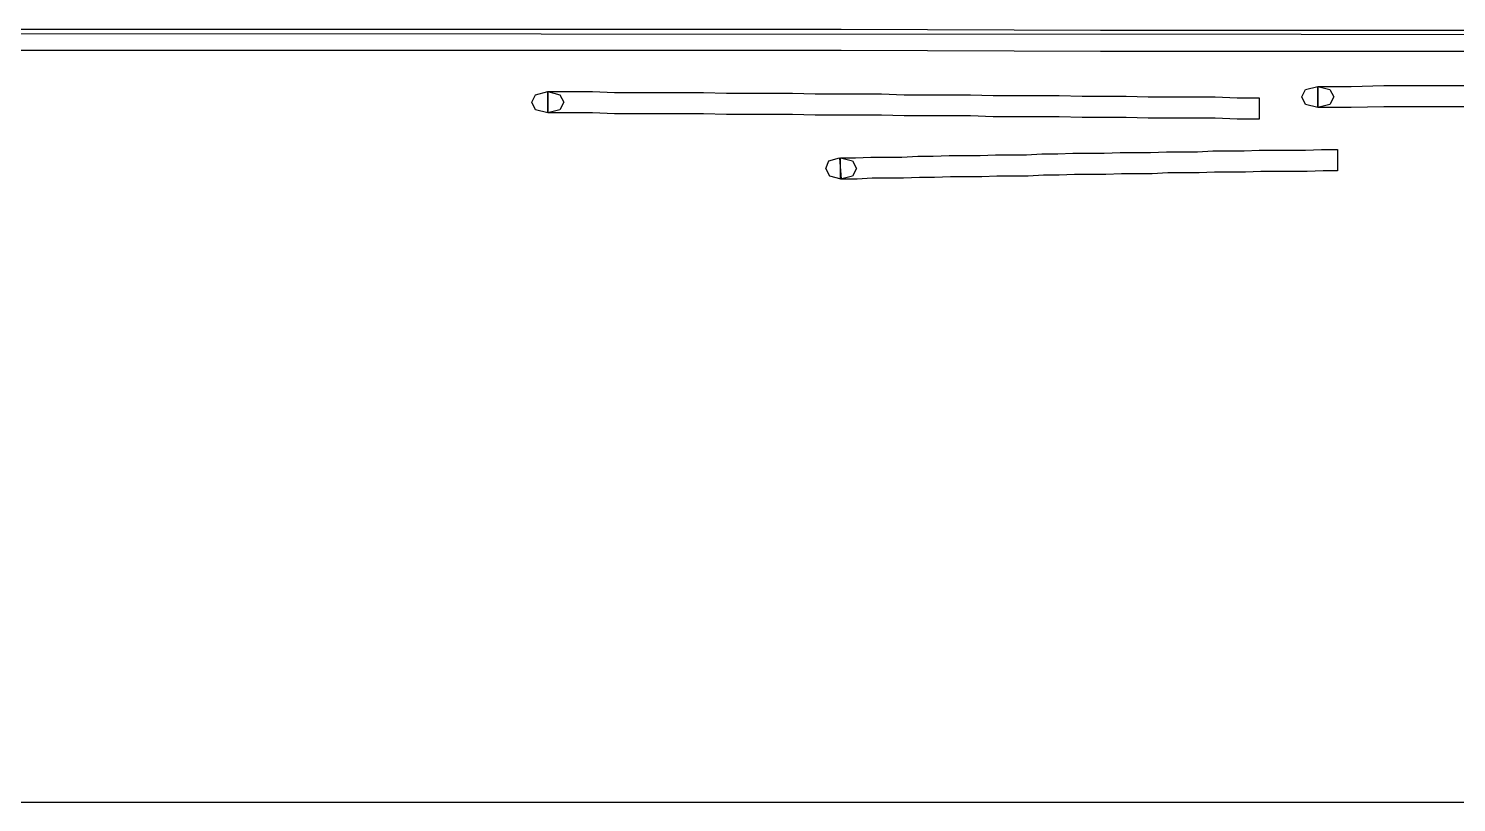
# Model space of a CAD drawing. Header units: centimetres. Extents: x -25.4 to 20.8, y -5.3 to 11.3.
# Drawn here: x -19.79 to -11.9, y -5.35 to -1.08 of the extents above; entities that cross this region are included whole.
import ezdxf

# ---------------------------------------------------------------- set-up
doc = ezdxf.new("R2010")
doc.units = ezdxf.units.CM
doc.header["$MEASUREMENT"] = 0
doc.layers.add('Layer 1', color=7, linetype='Continuous')

msp = doc.modelspace()

# ---------------------------------------------------------------- linework, layer by layer
at = {"layer": 'Layer 1', "color": 123}
msp.add_open_spline([(20.80834, -1.12153), (20.80834, -1.12153), (-25.35384, -1.10054), (-25.35384, -1.10054), (-25.35384, -1.10054), (-25.35384, -1.10054), (-25.35384, -5.34939), (-25.35384, -5.34939), (-25.35384, -5.34939), (-25.35384, -5.34939), (20.80834, -5.34939), (20.80834, -5.34939), (20.80834, -5.34939), (20.80834, -5.34939), (20.80834, -4.30817), (20.80834, -4.30817), (20.80834, -4.30817), (20.80834, -4.30817), (20.80834, -3.23337), (20.80834, -3.23337), (20.80834, -3.23337), (20.80834, -3.23337), (20.80834, -2.16276), (20.80834, -2.16276), (20.80834, -2.16276), (20.80834, -2.16276), (20.80834, -1.12153), (20.80834, -1.12153)], degree=3, knots=[0, 0, 0, 0, 0.1428571, 0.1428571, 0.1428571, 0.1428571, 0.2857143, 0.2857143, 0.2857143, 0.2857143, 0.4285714, 0.4285714, 0.4285714, 0.4285714, 0.5714286, 0.5714286, 0.5714286, 0.5714286, 0.7142857, 0.7142857, 0.7142857, 0.7142857, 0.8571429, 0.8571429, 0.8571429, 0.8571429, 1, 1, 1, 1], dxfattribs=at)
at = {"layer": 'Layer 1'}
for points, knots in [([(-25.34124, -1.19291), (-25.34124, -1.19291), (-23.90956, -1.19291), (-23.90956, -1.19291), (-23.90956, -1.19291), (-23.90956, -1.19291), (-22.47369, -1.19711), (-22.47369, -1.19711), (-22.47369, -1.19711), (-22.47369, -1.19711), (-21.04201, -1.19711), (-21.04201, -1.19711), (-21.04201, -1.19711), (-21.04201, -1.19711), (-19.60613, -1.19711), (-19.60613, -1.19711), (-19.60613, -1.19711), (-19.60613, -1.19711), (-18.17445, -1.19711), (-18.17445, -1.19711), (-18.17445, -1.19711), (-18.17445, -1.19711), (-16.73858, -1.19711), (-16.73858, -1.19711), (-16.73858, -1.19711), (-16.73858, -1.19711), (-15.3027, -1.19711), (-15.3027, -1.19711), (-15.3027, -1.19711), (-15.3027, -1.19711), (-13.87102, -1.20131), (-13.87102, -1.20131), (-13.87102, -1.20131), (-13.87102, -1.20131), (-12.43514, -1.20131), (-12.43514, -1.20131), (-12.43514, -1.20131), (-12.43514, -1.20131), (-11.00347, -1.20131), (-11.00347, -1.20131), (-11.00347, -1.20131), (-11.00347, -1.20131), (-9.56759, -1.20131), (-9.56759, -1.20131), (-9.56759, -1.20131), (-9.56759, -1.20131), (-8.13591, -1.20131), (-8.13591, -1.20131), (-8.13591, -1.20131), (-8.13591, -1.20131), (-6.70003, -1.20131), (-6.70003, -1.20131), (-6.70003, -1.20131), (-6.70003, -1.20131), (-5.26416, -1.20131), (-5.26416, -1.20131), (-5.26416, -1.20131), (-5.26416, -1.20131), (-3.83248, -1.20131), (-3.83248, -1.20131), (-3.83248, -1.20131), (-3.83248, -1.20131), (-2.3966, -1.20131), (-2.3966, -1.20131), (-2.3966, -1.20131), (-2.3966, -1.20131), (-0.96492, -1.20131), (-0.96492, -1.20131), (-0.96492, -1.20131), (-0.96492, -1.20131), (0.47095, -1.2055), (0.47095, -1.2055), (0.47095, -1.2055), (0.47095, -1.2055), (1.90683, -1.2055), (1.90683, -1.2055), (1.90683, -1.2055), (1.90683, -1.2055), (3.33851, -1.2055), (3.33851, -1.2055), (3.33851, -1.2055), (3.33851, -1.2055), (4.77438, -1.2055), (4.77438, -1.2055), (4.77438, -1.2055), (4.77438, -1.2055), (6.20606, -1.2055), (6.20606, -1.2055), (6.20606, -1.2055), (6.20606, -1.2055), (7.64194, -1.2055), (7.64194, -1.2055), (7.64194, -1.2055), (7.64194, -1.2055), (9.07362, -1.2055), (9.07362, -1.2055), (9.07362, -1.2055), (9.07362, -1.2055), (10.50949, -1.2055), (10.50949, -1.2055), (10.50949, -1.2055), (10.50949, -1.2055), (11.94117, -1.2055), (11.94117, -1.2055), (11.94117, -1.2055), (11.94117, -1.2055), (13.37705, -1.2055), (13.37705, -1.2055), (13.37705, -1.2055), (13.37705, -1.2055), (14.80873, -1.2055), (14.80873, -1.2055), (14.80873, -1.2055), (14.80873, -1.2055), (16.2446, -1.2097), (16.2446, -1.2097), (16.2446, -1.2097), (16.2446, -1.2097), (17.67628, -1.2097), (17.67628, -1.2097), (17.67628, -1.2097), (17.67628, -1.2097), (19.11216, -1.2097), (19.11216, -1.2097), (19.11216, -1.2097), (19.11216, -1.2097), (20.54384, -1.2097), (20.54384, -1.2097), (20.54384, -1.2097), (20.54384, -1.2097), (20.54384, -1.09215), (20.54384, -1.09215), (20.54384, -1.09215), (20.54384, -1.09215), (19.11216, -1.09215), (19.11216, -1.09215), (19.11216, -1.09215), (19.11216, -1.09215), (17.67628, -1.09215), (17.67628, -1.09215), (17.67628, -1.09215), (17.67628, -1.09215), (16.2446, -1.09215), (16.2446, -1.09215), (16.2446, -1.09215), (16.2446, -1.09215), (14.80873, -1.08795), (14.80873, -1.08795), (14.80873, -1.08795), (14.80873, -1.08795), (13.37705, -1.08795), (13.37705, -1.08795), (13.37705, -1.08795), (13.37705, -1.08795), (11.94117, -1.08795), (11.94117, -1.08795), (11.94117, -1.08795), (11.94117, -1.08795), (10.50949, -1.08795), (10.50949, -1.08795), (10.50949, -1.08795), (10.50949, -1.08795), (9.07362, -1.08795), (9.07362, -1.08795), (9.07362, -1.08795), (9.07362, -1.08795), (7.64194, -1.08795), (7.64194, -1.08795), (7.64194, -1.08795), (7.64194, -1.08795), (6.20606, -1.08795), (6.20606, -1.08795), (6.20606, -1.08795), (6.20606, -1.08795), (4.77438, -1.08795), (4.77438, -1.08795), (4.77438, -1.08795), (4.77438, -1.08795), (3.33851, -1.08795), (3.33851, -1.08795), (3.33851, -1.08795), (3.33851, -1.08795), (1.90683, -1.08795), (1.90683, -1.08795), (1.90683, -1.08795), (1.90683, -1.08795), (0.47095, -1.08795), (0.47095, -1.08795), (0.47095, -1.08795), (0.47095, -1.08795), (-0.96492, -1.08375), (-0.96492, -1.08375), (-0.96492, -1.08375), (-0.96492, -1.08375), (-2.3966, -1.08375), (-2.3966, -1.08375), (-2.3966, -1.08375), (-2.3966, -1.08375), (-3.83248, -1.08375), (-3.83248, -1.08375), (-3.83248, -1.08375), (-3.83248, -1.08375), (-5.26416, -1.08375), (-5.26416, -1.08375), (-5.26416, -1.08375), (-5.26416, -1.08375), (-6.70003, -1.08375), (-6.70003, -1.08375), (-6.70003, -1.08375), (-6.70003, -1.08375), (-8.13591, -1.08375), (-8.13591, -1.08375), (-8.13591, -1.08375), (-8.13591, -1.08375), (-9.56759, -1.08375), (-9.56759, -1.08375), (-9.56759, -1.08375), (-9.56759, -1.08375), (-11.00347, -1.08375), (-11.00347, -1.08375), (-11.00347, -1.08375), (-11.00347, -1.08375), (-12.43514, -1.08375), (-12.43514, -1.08375), (-12.43514, -1.08375), (-12.43514, -1.08375), (-13.87102, -1.08375), (-13.87102, -1.08375), (-13.87102, -1.08375), (-13.87102, -1.08375), (-15.3027, -1.07955), (-15.3027, -1.07955), (-15.3027, -1.07955), (-15.3027, -1.07955), (-16.73858, -1.07955), (-16.73858, -1.07955), (-16.73858, -1.07955), (-16.73858, -1.07955), (-18.17445, -1.07955), (-18.17445, -1.07955), (-18.17445, -1.07955), (-18.17445, -1.07955), (-19.60613, -1.07955), (-19.60613, -1.07955), (-19.60613, -1.07955), (-19.60613, -1.07955), (-21.04201, -1.07955), (-21.04201, -1.07955), (-21.04201, -1.07955), (-21.04201, -1.07955), (-22.47369, -1.07955), (-22.47369, -1.07955), (-22.47369, -1.07955), (-22.47369, -1.07955), (-23.90956, -1.07535), (-23.90956, -1.07535), (-23.90956, -1.07535), (-23.90956, -1.07535), (-25.34124, -1.07535), (-25.34124, -1.07535), (-25.34124, -1.07535), (-25.34124, -1.07535), (-25.34124, -1.19291), (-25.34124, -1.19291)], [0, 0, 0, 0, 0.0151515, 0.0151515, 0.0151515, 0.0151515, 0.030303, 0.030303, 0.030303, 0.030303, 0.0454545, 0.0454545, 0.0454545, 0.0454545, 0.0606061, 0.0606061, 0.0606061, 0.0606061, 0.0757576, 0.0757576, 0.0757576, 0.0757576, 0.0909091, 0.0909091, 0.0909091, 0.0909091, 0.1060606, 0.1060606, 0.1060606, 0.1060606, 0.1212121, 0.1212121, 0.1212121, 0.1212121, 0.1363636, 0.1363636, 0.1363636, 0.1363636, 0.1515152, 0.1515152, 0.1515152, 0.1515152, 0.1666667, 0.1666667, 0.1666667, 0.1666667, 0.1818182, 0.1818182, 0.1818182, 0.1818182, 0.1969697, 0.1969697, 0.1969697, 0.1969697, 0.2121212, 0.2121212, 0.2121212, 0.2121212, 0.2272727, 0.2272727, 0.2272727, 0.2272727, 0.2424242, 0.2424242, 0.2424242, 0.2424242, 0.2575758, 0.2575758, 0.2575758, 0.2575758, 0.2727273, 0.2727273, 0.2727273, 0.2727273, 0.2878788, 0.2878788, 0.2878788, 0.2878788, 0.3030303, 0.3030303, 0.3030303, 0.3030303, 0.3181818, 0.3181818, 0.3181818, 0.3181818, 0.3333333, 0.3333333, 0.3333333, 0.3333333, 0.3484848, 0.3484848, 0.3484848, 0.3484848, 0.3636364, 0.3636364, 0.3636364, 0.3636364, 0.3787879, 0.3787879, 0.3787879, 0.3787879, 0.3939394, 0.3939394, 0.3939394, 0.3939394, 0.4090909, 0.4090909, 0.4090909, 0.4090909, 0.4242424, 0.4242424, 0.4242424, 0.4242424, 0.4393939, 0.4393939, 0.4393939, 0.4393939, 0.4545455, 0.4545455, 0.4545455, 0.4545455, 0.469697, 0.469697, 0.469697, 0.469697, 0.4848485, 0.4848485, 0.4848485, 0.4848485, 0.5, 0.5, 0.5, 0.5, 0.5151515, 0.5151515, 0.5151515, 0.5151515, 0.530303, 0.530303, 0.530303, 0.530303, 0.5454545, 0.5454545, 0.5454545, 0.5454545, 0.5606061, 0.5606061, 0.5606061, 0.5606061, 0.5757576, 0.5757576, 0.5757576, 0.5757576, 0.5909091, 0.5909091, 0.5909091, 0.5909091, 0.6060606, 0.6060606, 0.6060606, 0.6060606, 0.6212121, 0.6212121, 0.6212121, 0.6212121, 0.6363636, 0.6363636, 0.6363636, 0.6363636, 0.6515152, 0.6515152, 0.6515152, 0.6515152, 0.6666667, 0.6666667, 0.6666667, 0.6666667, 0.6818182, 0.6818182, 0.6818182, 0.6818182, 0.6969697, 0.6969697, 0.6969697, 0.6969697, 0.7121212, 0.7121212, 0.7121212, 0.7121212, 0.7272727, 0.7272727, 0.7272727, 0.7272727, 0.7424242, 0.7424242, 0.7424242, 0.7424242, 0.7575758, 0.7575758, 0.7575758, 0.7575758, 0.7727273, 0.7727273, 0.7727273, 0.7727273, 0.7878788, 0.7878788, 0.7878788, 0.7878788, 0.8030303, 0.8030303, 0.8030303, 0.8030303, 0.8181818, 0.8181818, 0.8181818, 0.8181818, 0.8333333, 0.8333333, 0.8333333, 0.8333333, 0.8484848, 0.8484848, 0.8484848, 0.8484848, 0.8636364, 0.8636364, 0.8636364, 0.8636364, 0.8787879, 0.8787879, 0.8787879, 0.8787879, 0.8939394, 0.8939394, 0.8939394, 0.8939394, 0.9090909, 0.9090909, 0.9090909, 0.9090909, 0.9242424, 0.9242424, 0.9242424, 0.9242424, 0.9393939, 0.9393939, 0.9393939, 0.9393939, 0.9545455, 0.9545455, 0.9545455, 0.9545455, 0.969697, 0.969697, 0.969697, 0.969697, 0.9848485, 0.9848485, 0.9848485, 0.9848485, 1, 1, 1, 1]), ([(-12.67026, -1.39444), (-12.67026, -1.39444), (-12.73743, -1.41123), (-12.73743, -1.41123), (-12.73743, -1.41123), (-12.73743, -1.41123), (-12.75843, -1.45321), (-12.75843, -1.45321), (-12.75843, -1.45321), (-12.75843, -1.45321), (-12.73743, -1.4952), (-12.73743, -1.4952), (-12.73743, -1.4952), (-12.73743, -1.4952), (-12.67026, -1.51199), (-12.67026, -1.51199), (-12.67026, -1.51199), (-12.67026, -1.51199), (-12.67026, -1.39444), (-12.67026, -1.39444)], [0, 0, 0, 0, 0.2, 0.2, 0.2, 0.2, 0.4, 0.4, 0.4, 0.4, 0.6, 0.6, 0.6, 0.6, 0.8, 0.8, 0.8, 0.8, 1, 1, 1, 1]), ([(-6.81339, -1.35245), (-6.81339, -1.35245), (-6.99813, -1.35245), (-6.99813, -1.35245), (-6.99813, -1.35245), (-6.99813, -1.35245), (-7.17866, -1.35665), (-7.17866, -1.35665), (-7.17866, -1.35665), (-7.17866, -1.35665), (-7.36339, -1.35665), (-7.36339, -1.35665), (-7.36339, -1.35665), (-7.36339, -1.35665), (-7.54393, -1.35665), (-7.54393, -1.35665), (-7.54393, -1.35665), (-7.54393, -1.35665), (-7.72866, -1.35665), (-7.72866, -1.35665), (-7.72866, -1.35665), (-7.72866, -1.35665), (-7.91339, -1.36085), (-7.91339, -1.36085), (-7.91339, -1.36085), (-7.91339, -1.36085), (-8.09393, -1.36085), (-8.09393, -1.36085), (-8.09393, -1.36085), (-8.09393, -1.36085), (-8.27866, -1.36085), (-8.27866, -1.36085), (-8.27866, -1.36085), (-8.27866, -1.36085), (-8.45919, -1.36505), (-8.45919, -1.36505), (-8.45919, -1.36505), (-8.45919, -1.36505), (-8.64393, -1.36505), (-8.64393, -1.36505), (-8.64393, -1.36505), (-8.64393, -1.36505), (-8.82866, -1.36505), (-8.82866, -1.36505), (-8.82866, -1.36505), (-8.82866, -1.36505), (-9.00919, -1.36924), (-9.00919, -1.36924), (-9.00919, -1.36924), (-9.00919, -1.36924), (-9.19393, -1.36924), (-9.19393, -1.36924), (-9.19393, -1.36924), (-9.19393, -1.36924), (-9.37446, -1.36924), (-9.37446, -1.36924), (-9.37446, -1.36924), (-9.37446, -1.36924), (-9.55919, -1.37344), (-9.55919, -1.37344), (-9.55919, -1.37344), (-9.55919, -1.37344), (-9.73973, -1.37344), (-9.73973, -1.37344), (-9.73973, -1.37344), (-9.73973, -1.37344), (-9.92446, -1.37344), (-9.92446, -1.37344), (-9.92446, -1.37344), (-9.92446, -1.37344), (-10.10919, -1.37764), (-10.10919, -1.37764), (-10.10919, -1.37764), (-10.10919, -1.37764), (-10.28973, -1.37764), (-10.28973, -1.37764), (-10.28973, -1.37764), (-10.28973, -1.37764), (-10.47446, -1.37764), (-10.47446, -1.37764), (-10.47446, -1.37764), (-10.47446, -1.37764), (-10.65499, -1.38184), (-10.65499, -1.38184), (-10.65499, -1.38184), (-10.65499, -1.38184), (-10.83973, -1.38184), (-10.83973, -1.38184), (-10.83973, -1.38184), (-10.83973, -1.38184), (-11.02446, -1.38184), (-11.02446, -1.38184), (-11.02446, -1.38184), (-11.02446, -1.38184), (-11.20499, -1.38604), (-11.20499, -1.38604), (-11.20499, -1.38604), (-11.20499, -1.38604), (-11.38973, -1.38604), (-11.38973, -1.38604), (-11.38973, -1.38604), (-11.38973, -1.38604), (-11.57026, -1.38604), (-11.57026, -1.38604), (-11.57026, -1.38604), (-11.57026, -1.38604), (-11.75499, -1.39024), (-11.75499, -1.39024), (-11.75499, -1.39024), (-11.75499, -1.39024), (-11.93973, -1.39024), (-11.93973, -1.39024), (-11.93973, -1.39024), (-11.93973, -1.39024), (-12.12026, -1.39024), (-12.12026, -1.39024), (-12.12026, -1.39024), (-12.12026, -1.39024), (-12.30499, -1.39024), (-12.30499, -1.39024), (-12.30499, -1.39024), (-12.30499, -1.39024), (-12.48553, -1.39444), (-12.48553, -1.39444), (-12.48553, -1.39444), (-12.48553, -1.39444), (-12.67026, -1.39444), (-12.67026, -1.39444), (-12.67026, -1.39444), (-12.67026, -1.39444), (-12.67026, -1.51199), (-12.67026, -1.51199), (-12.67026, -1.51199), (-12.67026, -1.51199), (-12.48553, -1.51199), (-12.48553, -1.51199), (-12.48553, -1.51199), (-12.48553, -1.51199), (-12.30499, -1.50779), (-12.30499, -1.50779), (-12.30499, -1.50779), (-12.30499, -1.50779), (-12.12026, -1.50779), (-12.12026, -1.50779), (-12.12026, -1.50779), (-12.12026, -1.50779), (-11.93973, -1.50779), (-11.93973, -1.50779), (-11.93973, -1.50779), (-11.93973, -1.50779), (-11.75499, -1.50779), (-11.75499, -1.50779), (-11.75499, -1.50779), (-11.75499, -1.50779), (-11.57026, -1.5036), (-11.57026, -1.5036), (-11.57026, -1.5036), (-11.57026, -1.5036), (-11.38973, -1.5036), (-11.38973, -1.5036), (-11.38973, -1.5036), (-11.38973, -1.5036), (-11.20499, -1.5036), (-11.20499, -1.5036), (-11.20499, -1.5036), (-11.20499, -1.5036), (-11.02446, -1.4994), (-11.02446, -1.4994), (-11.02446, -1.4994), (-11.02446, -1.4994), (-10.83973, -1.4994), (-10.83973, -1.4994), (-10.83973, -1.4994), (-10.83973, -1.4994), (-10.65499, -1.4994), (-10.65499, -1.4994), (-10.65499, -1.4994), (-10.65499, -1.4994), (-10.47446, -1.4952), (-10.47446, -1.4952), (-10.47446, -1.4952), (-10.47446, -1.4952), (-10.28973, -1.4952), (-10.28973, -1.4952), (-10.28973, -1.4952), (-10.28973, -1.4952), (-10.10919, -1.4952), (-10.10919, -1.4952), (-10.10919, -1.4952), (-10.10919, -1.4952), (-9.92446, -1.491), (-9.92446, -1.491), (-9.92446, -1.491), (-9.92446, -1.491), (-9.73973, -1.491), (-9.73973, -1.491), (-9.73973, -1.491), (-9.73973, -1.491), (-9.55919, -1.491), (-9.55919, -1.491), (-9.55919, -1.491), (-9.55919, -1.491), (-9.37446, -1.4868), (-9.37446, -1.4868), (-9.37446, -1.4868), (-9.37446, -1.4868), (-9.19393, -1.4868), (-9.19393, -1.4868), (-9.19393, -1.4868), (-9.19393, -1.4868), (-9.00919, -1.4868), (-9.00919, -1.4868), (-9.00919, -1.4868), (-9.00919, -1.4868), (-8.82866, -1.4826), (-8.82866, -1.4826), (-8.82866, -1.4826), (-8.82866, -1.4826), (-8.64393, -1.4826), (-8.64393, -1.4826), (-8.64393, -1.4826), (-8.64393, -1.4826), (-8.45919, -1.4826), (-8.45919, -1.4826), (-8.45919, -1.4826), (-8.45919, -1.4826), (-8.27866, -1.4784), (-8.27866, -1.4784), (-8.27866, -1.4784), (-8.27866, -1.4784), (-8.09393, -1.4784), (-8.09393, -1.4784), (-8.09393, -1.4784), (-8.09393, -1.4784), (-7.91339, -1.4784), (-7.91339, -1.4784), (-7.91339, -1.4784), (-7.91339, -1.4784), (-7.72866, -1.47421), (-7.72866, -1.47421), (-7.72866, -1.47421), (-7.72866, -1.47421), (-7.54393, -1.47421), (-7.54393, -1.47421), (-7.54393, -1.47421), (-7.54393, -1.47421), (-7.36339, -1.47421), (-7.36339, -1.47421), (-7.36339, -1.47421), (-7.36339, -1.47421), (-7.17866, -1.47421), (-7.17866, -1.47421), (-7.17866, -1.47421), (-7.17866, -1.47421), (-6.99813, -1.47001), (-6.99813, -1.47001), (-6.99813, -1.47001), (-6.99813, -1.47001), (-6.81339, -1.47001), (-6.81339, -1.47001), (-6.81339, -1.47001), (-6.81339, -1.47001), (-6.81339, -1.35245), (-6.81339, -1.35245)], [0, 0, 0, 0, 0.0151515, 0.0151515, 0.0151515, 0.0151515, 0.030303, 0.030303, 0.030303, 0.030303, 0.0454545, 0.0454545, 0.0454545, 0.0454545, 0.0606061, 0.0606061, 0.0606061, 0.0606061, 0.0757576, 0.0757576, 0.0757576, 0.0757576, 0.0909091, 0.0909091, 0.0909091, 0.0909091, 0.1060606, 0.1060606, 0.1060606, 0.1060606, 0.1212121, 0.1212121, 0.1212121, 0.1212121, 0.1363636, 0.1363636, 0.1363636, 0.1363636, 0.1515152, 0.1515152, 0.1515152, 0.1515152, 0.1666667, 0.1666667, 0.1666667, 0.1666667, 0.1818182, 0.1818182, 0.1818182, 0.1818182, 0.1969697, 0.1969697, 0.1969697, 0.1969697, 0.2121212, 0.2121212, 0.2121212, 0.2121212, 0.2272727, 0.2272727, 0.2272727, 0.2272727, 0.2424242, 0.2424242, 0.2424242, 0.2424242, 0.2575758, 0.2575758, 0.2575758, 0.2575758, 0.2727273, 0.2727273, 0.2727273, 0.2727273, 0.2878788, 0.2878788, 0.2878788, 0.2878788, 0.3030303, 0.3030303, 0.3030303, 0.3030303, 0.3181818, 0.3181818, 0.3181818, 0.3181818, 0.3333333, 0.3333333, 0.3333333, 0.3333333, 0.3484848, 0.3484848, 0.3484848, 0.3484848, 0.3636364, 0.3636364, 0.3636364, 0.3636364, 0.3787879, 0.3787879, 0.3787879, 0.3787879, 0.3939394, 0.3939394, 0.3939394, 0.3939394, 0.4090909, 0.4090909, 0.4090909, 0.4090909, 0.4242424, 0.4242424, 0.4242424, 0.4242424, 0.4393939, 0.4393939, 0.4393939, 0.4393939, 0.4545455, 0.4545455, 0.4545455, 0.4545455, 0.469697, 0.469697, 0.469697, 0.469697, 0.4848485, 0.4848485, 0.4848485, 0.4848485, 0.5, 0.5, 0.5, 0.5, 0.5151515, 0.5151515, 0.5151515, 0.5151515, 0.530303, 0.530303, 0.530303, 0.530303, 0.5454545, 0.5454545, 0.5454545, 0.5454545, 0.5606061, 0.5606061, 0.5606061, 0.5606061, 0.5757576, 0.5757576, 0.5757576, 0.5757576, 0.5909091, 0.5909091, 0.5909091, 0.5909091, 0.6060606, 0.6060606, 0.6060606, 0.6060606, 0.6212121, 0.6212121, 0.6212121, 0.6212121, 0.6363636, 0.6363636, 0.6363636, 0.6363636, 0.6515152, 0.6515152, 0.6515152, 0.6515152, 0.6666667, 0.6666667, 0.6666667, 0.6666667, 0.6818182, 0.6818182, 0.6818182, 0.6818182, 0.6969697, 0.6969697, 0.6969697, 0.6969697, 0.7121212, 0.7121212, 0.7121212, 0.7121212, 0.7272727, 0.7272727, 0.7272727, 0.7272727, 0.7424242, 0.7424242, 0.7424242, 0.7424242, 0.7575758, 0.7575758, 0.7575758, 0.7575758, 0.7727273, 0.7727273, 0.7727273, 0.7727273, 0.7878788, 0.7878788, 0.7878788, 0.7878788, 0.8030303, 0.8030303, 0.8030303, 0.8030303, 0.8181818, 0.8181818, 0.8181818, 0.8181818, 0.8333333, 0.8333333, 0.8333333, 0.8333333, 0.8484848, 0.8484848, 0.8484848, 0.8484848, 0.8636364, 0.8636364, 0.8636364, 0.8636364, 0.8787879, 0.8787879, 0.8787879, 0.8787879, 0.8939394, 0.8939394, 0.8939394, 0.8939394, 0.9090909, 0.9090909, 0.9090909, 0.9090909, 0.9242424, 0.9242424, 0.9242424, 0.9242424, 0.9393939, 0.9393939, 0.9393939, 0.9393939, 0.9545455, 0.9545455, 0.9545455, 0.9545455, 0.969697, 0.969697, 0.969697, 0.969697, 0.9848485, 0.9848485, 0.9848485, 0.9848485, 1, 1, 1, 1]), ([(-12.67026, -1.51199), (-12.67026, -1.51199), (-12.60308, -1.4952), (-12.60308, -1.4952), (-12.60308, -1.4952), (-12.60308, -1.4952), (-12.58209, -1.45321), (-12.58209, -1.45321), (-12.58209, -1.45321), (-12.58209, -1.45321), (-12.60308, -1.41123), (-12.60308, -1.41123), (-12.60308, -1.41123), (-12.60308, -1.41123), (-12.67026, -1.39444), (-12.67026, -1.39444), (-12.67026, -1.39444), (-12.67026, -1.39444), (-12.67026, -1.51199), (-12.67026, -1.51199)], [0, 0, 0, 0, 0.2, 0.2, 0.2, 0.2, 0.4, 0.4, 0.4, 0.4, 0.6, 0.6, 0.6, 0.6, 0.8, 0.8, 0.8, 0.8, 1, 1, 1, 1]), ([(-16.92331, -1.42382), (-16.92331, -1.42382), (-16.99048, -1.44062), (-16.99048, -1.44062), (-16.99048, -1.44062), (-16.99048, -1.44062), (-17.01148, -1.4826), (-17.01148, -1.4826), (-17.01148, -1.4826), (-17.01148, -1.4826), (-16.99048, -1.52459), (-16.99048, -1.52459), (-16.99048, -1.52459), (-16.99048, -1.52459), (-16.92331, -1.54138), (-16.92331, -1.54138), (-16.92331, -1.54138), (-16.92331, -1.54138), (-16.92331, -1.42382), (-16.92331, -1.42382)], [0, 0, 0, 0, 0.2, 0.2, 0.2, 0.2, 0.4, 0.4, 0.4, 0.4, 0.6, 0.6, 0.6, 0.6, 0.8, 0.8, 0.8, 0.8, 1, 1, 1, 1]), ([(-12.99354, -1.45741), (-12.99354, -1.45741), (-13.1153, -1.45741), (-13.1153, -1.45741), (-13.1153, -1.45741), (-13.1153, -1.45741), (-13.23705, -1.45321), (-13.23705, -1.45321), (-13.23705, -1.45321), (-13.23705, -1.45321), (-13.35881, -1.45321), (-13.35881, -1.45321), (-13.35881, -1.45321), (-13.35881, -1.45321), (-13.48476, -1.45321), (-13.48476, -1.45321), (-13.48476, -1.45321), (-13.48476, -1.45321), (-13.60652, -1.45321), (-13.60652, -1.45321), (-13.60652, -1.45321), (-13.60652, -1.45321), (-13.72827, -1.44902), (-13.72827, -1.44902), (-13.72827, -1.44902), (-13.72827, -1.44902), (-13.85003, -1.44902), (-13.85003, -1.44902), (-13.85003, -1.44902), (-13.85003, -1.44902), (-13.97178, -1.44902), (-13.97178, -1.44902), (-13.97178, -1.44902), (-13.97178, -1.44902), (-14.09774, -1.44482), (-14.09774, -1.44482), (-14.09774, -1.44482), (-14.09774, -1.44482), (-14.21949, -1.44482), (-14.21949, -1.44482), (-14.21949, -1.44482), (-14.21949, -1.44482), (-14.34125, -1.44482), (-14.34125, -1.44482), (-14.34125, -1.44482), (-14.34125, -1.44482), (-14.46301, -1.44482), (-14.46301, -1.44482), (-14.46301, -1.44482), (-14.46301, -1.44482), (-14.58896, -1.44062), (-14.58896, -1.44062), (-14.58896, -1.44062), (-14.58896, -1.44062), (-14.71072, -1.44062), (-14.71072, -1.44062), (-14.71072, -1.44062), (-14.71072, -1.44062), (-14.83247, -1.44062), (-14.83247, -1.44062), (-14.83247, -1.44062), (-14.83247, -1.44062), (-14.95423, -1.44062), (-14.95423, -1.44062), (-14.95423, -1.44062), (-14.95423, -1.44062), (-15.08018, -1.43642), (-15.08018, -1.43642), (-15.08018, -1.43642), (-15.08018, -1.43642), (-15.20194, -1.43642), (-15.20194, -1.43642), (-15.20194, -1.43642), (-15.20194, -1.43642), (-15.32369, -1.43642), (-15.32369, -1.43642), (-15.32369, -1.43642), (-15.32369, -1.43642), (-15.44545, -1.43642), (-15.44545, -1.43642), (-15.44545, -1.43642), (-15.44545, -1.43642), (-15.5714, -1.43222), (-15.5714, -1.43222), (-15.5714, -1.43222), (-15.5714, -1.43222), (-15.69316, -1.43222), (-15.69316, -1.43222), (-15.69316, -1.43222), (-15.69316, -1.43222), (-15.81491, -1.43222), (-15.81491, -1.43222), (-15.81491, -1.43222), (-15.81491, -1.43222), (-15.93667, -1.43222), (-15.93667, -1.43222), (-15.93667, -1.43222), (-15.93667, -1.43222), (-16.06262, -1.42802), (-16.06262, -1.42802), (-16.06262, -1.42802), (-16.06262, -1.42802), (-16.18438, -1.42802), (-16.18438, -1.42802), (-16.18438, -1.42802), (-16.18438, -1.42802), (-16.30613, -1.42802), (-16.30613, -1.42802), (-16.30613, -1.42802), (-16.30613, -1.42802), (-16.43209, -1.42802), (-16.43209, -1.42802), (-16.43209, -1.42802), (-16.43209, -1.42802), (-16.55384, -1.42802), (-16.55384, -1.42802), (-16.55384, -1.42802), (-16.55384, -1.42802), (-16.6756, -1.42382), (-16.6756, -1.42382), (-16.6756, -1.42382), (-16.6756, -1.42382), (-16.80155, -1.42382), (-16.80155, -1.42382), (-16.80155, -1.42382), (-16.80155, -1.42382), (-16.92331, -1.42382), (-16.92331, -1.42382), (-16.92331, -1.42382), (-16.92331, -1.42382), (-16.92331, -1.54138), (-16.92331, -1.54138), (-16.92331, -1.54138), (-16.92331, -1.54138), (-16.80155, -1.54138), (-16.80155, -1.54138), (-16.80155, -1.54138), (-16.80155, -1.54138), (-16.6756, -1.54138), (-16.6756, -1.54138), (-16.6756, -1.54138), (-16.6756, -1.54138), (-16.55384, -1.54558), (-16.55384, -1.54558), (-16.55384, -1.54558), (-16.55384, -1.54558), (-16.43209, -1.54558), (-16.43209, -1.54558), (-16.43209, -1.54558), (-16.43209, -1.54558), (-16.30613, -1.54558), (-16.30613, -1.54558), (-16.30613, -1.54558), (-16.30613, -1.54558), (-16.18438, -1.54558), (-16.18438, -1.54558), (-16.18438, -1.54558), (-16.18438, -1.54558), (-16.06262, -1.54558), (-16.06262, -1.54558), (-16.06262, -1.54558), (-16.06262, -1.54558), (-15.93667, -1.54978), (-15.93667, -1.54978), (-15.93667, -1.54978), (-15.93667, -1.54978), (-15.81491, -1.54978), (-15.81491, -1.54978), (-15.81491, -1.54978), (-15.81491, -1.54978), (-15.69316, -1.54978), (-15.69316, -1.54978), (-15.69316, -1.54978), (-15.69316, -1.54978), (-15.5714, -1.54978), (-15.5714, -1.54978), (-15.5714, -1.54978), (-15.5714, -1.54978), (-15.44545, -1.55398), (-15.44545, -1.55398), (-15.44545, -1.55398), (-15.44545, -1.55398), (-15.32369, -1.55398), (-15.32369, -1.55398), (-15.32369, -1.55398), (-15.32369, -1.55398), (-15.20194, -1.55398), (-15.20194, -1.55398), (-15.20194, -1.55398), (-15.20194, -1.55398), (-15.08018, -1.55398), (-15.08018, -1.55398), (-15.08018, -1.55398), (-15.08018, -1.55398), (-14.95423, -1.55818), (-14.95423, -1.55818), (-14.95423, -1.55818), (-14.95423, -1.55818), (-14.83247, -1.55818), (-14.83247, -1.55818), (-14.83247, -1.55818), (-14.83247, -1.55818), (-14.71072, -1.55818), (-14.71072, -1.55818), (-14.71072, -1.55818), (-14.71072, -1.55818), (-14.58896, -1.55818), (-14.58896, -1.55818), (-14.58896, -1.55818), (-14.58896, -1.55818), (-14.46301, -1.56237), (-14.46301, -1.56237), (-14.46301, -1.56237), (-14.46301, -1.56237), (-14.34125, -1.56237), (-14.34125, -1.56237), (-14.34125, -1.56237), (-14.34125, -1.56237), (-14.21949, -1.56237), (-14.21949, -1.56237), (-14.21949, -1.56237), (-14.21949, -1.56237), (-14.09774, -1.56237), (-14.09774, -1.56237), (-14.09774, -1.56237), (-14.09774, -1.56237), (-13.97178, -1.56657), (-13.97178, -1.56657), (-13.97178, -1.56657), (-13.97178, -1.56657), (-13.85003, -1.56657), (-13.85003, -1.56657), (-13.85003, -1.56657), (-13.85003, -1.56657), (-13.72827, -1.56657), (-13.72827, -1.56657), (-13.72827, -1.56657), (-13.72827, -1.56657), (-13.60652, -1.57077), (-13.60652, -1.57077), (-13.60652, -1.57077), (-13.60652, -1.57077), (-13.48476, -1.57077), (-13.48476, -1.57077), (-13.48476, -1.57077), (-13.48476, -1.57077), (-13.35881, -1.57077), (-13.35881, -1.57077), (-13.35881, -1.57077), (-13.35881, -1.57077), (-13.23705, -1.57077), (-13.23705, -1.57077), (-13.23705, -1.57077), (-13.23705, -1.57077), (-13.1153, -1.57497), (-13.1153, -1.57497), (-13.1153, -1.57497), (-13.1153, -1.57497), (-12.99354, -1.57497), (-12.99354, -1.57497), (-12.99354, -1.57497), (-12.99354, -1.57497), (-12.99354, -1.45741), (-12.99354, -1.45741)], [0, 0, 0, 0, 0.0151515, 0.0151515, 0.0151515, 0.0151515, 0.030303, 0.030303, 0.030303, 0.030303, 0.0454545, 0.0454545, 0.0454545, 0.0454545, 0.0606061, 0.0606061, 0.0606061, 0.0606061, 0.0757576, 0.0757576, 0.0757576, 0.0757576, 0.0909091, 0.0909091, 0.0909091, 0.0909091, 0.1060606, 0.1060606, 0.1060606, 0.1060606, 0.1212121, 0.1212121, 0.1212121, 0.1212121, 0.1363636, 0.1363636, 0.1363636, 0.1363636, 0.1515152, 0.1515152, 0.1515152, 0.1515152, 0.1666667, 0.1666667, 0.1666667, 0.1666667, 0.1818182, 0.1818182, 0.1818182, 0.1818182, 0.1969697, 0.1969697, 0.1969697, 0.1969697, 0.2121212, 0.2121212, 0.2121212, 0.2121212, 0.2272727, 0.2272727, 0.2272727, 0.2272727, 0.2424242, 0.2424242, 0.2424242, 0.2424242, 0.2575758, 0.2575758, 0.2575758, 0.2575758, 0.2727273, 0.2727273, 0.2727273, 0.2727273, 0.2878788, 0.2878788, 0.2878788, 0.2878788, 0.3030303, 0.3030303, 0.3030303, 0.3030303, 0.3181818, 0.3181818, 0.3181818, 0.3181818, 0.3333333, 0.3333333, 0.3333333, 0.3333333, 0.3484848, 0.3484848, 0.3484848, 0.3484848, 0.3636364, 0.3636364, 0.3636364, 0.3636364, 0.3787879, 0.3787879, 0.3787879, 0.3787879, 0.3939394, 0.3939394, 0.3939394, 0.3939394, 0.4090909, 0.4090909, 0.4090909, 0.4090909, 0.4242424, 0.4242424, 0.4242424, 0.4242424, 0.4393939, 0.4393939, 0.4393939, 0.4393939, 0.4545455, 0.4545455, 0.4545455, 0.4545455, 0.469697, 0.469697, 0.469697, 0.469697, 0.4848485, 0.4848485, 0.4848485, 0.4848485, 0.5, 0.5, 0.5, 0.5, 0.5151515, 0.5151515, 0.5151515, 0.5151515, 0.530303, 0.530303, 0.530303, 0.530303, 0.5454545, 0.5454545, 0.5454545, 0.5454545, 0.5606061, 0.5606061, 0.5606061, 0.5606061, 0.5757576, 0.5757576, 0.5757576, 0.5757576, 0.5909091, 0.5909091, 0.5909091, 0.5909091, 0.6060606, 0.6060606, 0.6060606, 0.6060606, 0.6212121, 0.6212121, 0.6212121, 0.6212121, 0.6363636, 0.6363636, 0.6363636, 0.6363636, 0.6515152, 0.6515152, 0.6515152, 0.6515152, 0.6666667, 0.6666667, 0.6666667, 0.6666667, 0.6818182, 0.6818182, 0.6818182, 0.6818182, 0.6969697, 0.6969697, 0.6969697, 0.6969697, 0.7121212, 0.7121212, 0.7121212, 0.7121212, 0.7272727, 0.7272727, 0.7272727, 0.7272727, 0.7424242, 0.7424242, 0.7424242, 0.7424242, 0.7575758, 0.7575758, 0.7575758, 0.7575758, 0.7727273, 0.7727273, 0.7727273, 0.7727273, 0.7878788, 0.7878788, 0.7878788, 0.7878788, 0.8030303, 0.8030303, 0.8030303, 0.8030303, 0.8181818, 0.8181818, 0.8181818, 0.8181818, 0.8333333, 0.8333333, 0.8333333, 0.8333333, 0.8484848, 0.8484848, 0.8484848, 0.8484848, 0.8636364, 0.8636364, 0.8636364, 0.8636364, 0.8787879, 0.8787879, 0.8787879, 0.8787879, 0.8939394, 0.8939394, 0.8939394, 0.8939394, 0.9090909, 0.9090909, 0.9090909, 0.9090909, 0.9242424, 0.9242424, 0.9242424, 0.9242424, 0.9393939, 0.9393939, 0.9393939, 0.9393939, 0.9545455, 0.9545455, 0.9545455, 0.9545455, 0.969697, 0.969697, 0.969697, 0.969697, 0.9848485, 0.9848485, 0.9848485, 0.9848485, 1, 1, 1, 1]), ([(-16.92331, -1.54138), (-16.92331, -1.54138), (-16.85613, -1.52459), (-16.85613, -1.52459), (-16.85613, -1.52459), (-16.85613, -1.52459), (-16.83514, -1.4826), (-16.83514, -1.4826), (-16.83514, -1.4826), (-16.83514, -1.4826), (-16.85613, -1.44062), (-16.85613, -1.44062), (-16.85613, -1.44062), (-16.85613, -1.44062), (-16.92331, -1.42382), (-16.92331, -1.42382), (-16.92331, -1.42382), (-16.92331, -1.42382), (-16.92331, -1.54138), (-16.92331, -1.54138)], [0, 0, 0, 0, 0.2, 0.2, 0.2, 0.2, 0.4, 0.4, 0.4, 0.4, 0.6, 0.6, 0.6, 0.6, 0.8, 0.8, 0.8, 0.8, 1, 1, 1, 1]), ([(-15.3111, -1.78909), (-15.3111, -1.78909), (-15.36988, -1.80589), (-15.36988, -1.80589), (-15.36988, -1.80589), (-15.36988, -1.80589), (-15.38667, -1.84787), (-15.38667, -1.84787), (-15.38667, -1.84787), (-15.38667, -1.84787), (-15.36568, -1.88985), (-15.36568, -1.88985), (-15.36568, -1.88985), (-15.36568, -1.88985), (-15.3027, -1.90665), (-15.3027, -1.90665), (-15.3027, -1.90665), (-15.3027, -1.90665), (-15.3111, -1.78909), (-15.3111, -1.78909)], [0, 0, 0, 0, 0.2, 0.2, 0.2, 0.2, 0.4, 0.4, 0.4, 0.4, 0.6, 0.6, 0.6, 0.6, 0.8, 0.8, 0.8, 0.8, 1, 1, 1, 1]), ([(-12.5611, -1.74291), (-12.5611, -1.74291), (-12.64927, -1.74291), (-12.64927, -1.74291), (-12.64927, -1.74291), (-12.64927, -1.74291), (-12.73743, -1.74711), (-12.73743, -1.74711), (-12.73743, -1.74711), (-12.73743, -1.74711), (-12.81721, -1.74711), (-12.81721, -1.74711), (-12.81721, -1.74711), (-12.81721, -1.74711), (-12.90117, -1.74711), (-12.90117, -1.74711), (-12.90117, -1.74711), (-12.90117, -1.74711), (-12.99354, -1.74711), (-12.99354, -1.74711), (-12.99354, -1.74711), (-12.99354, -1.74711), (-13.07751, -1.75131), (-13.07751, -1.75131), (-13.07751, -1.75131), (-13.07751, -1.75131), (-13.16148, -1.75131), (-13.16148, -1.75131), (-13.16148, -1.75131), (-13.16148, -1.75131), (-13.24965, -1.75131), (-13.24965, -1.75131), (-13.24965, -1.75131), (-13.24965, -1.75131), (-13.33362, -1.7555), (-13.33362, -1.7555), (-13.33362, -1.7555), (-13.33362, -1.7555), (-13.41759, -1.7555), (-13.41759, -1.7555), (-13.41759, -1.7555), (-13.41759, -1.7555), (-13.50575, -1.7555), (-13.50575, -1.7555), (-13.50575, -1.7555), (-13.50575, -1.7555), (-13.59392, -1.7597), (-13.59392, -1.7597), (-13.59392, -1.7597), (-13.59392, -1.7597), (-13.67369, -1.7597), (-13.67369, -1.7597), (-13.67369, -1.7597), (-13.67369, -1.7597), (-13.76186, -1.7597), (-13.76186, -1.7597), (-13.76186, -1.7597), (-13.76186, -1.7597), (-13.85003, -1.7639), (-13.85003, -1.7639), (-13.85003, -1.7639), (-13.85003, -1.7639), (-13.9298, -1.7639), (-13.9298, -1.7639), (-13.9298, -1.7639), (-13.9298, -1.7639), (-14.02217, -1.7639), (-14.02217, -1.7639), (-14.02217, -1.7639), (-14.02217, -1.7639), (-14.10614, -1.7681), (-14.10614, -1.7681), (-14.10614, -1.7681), (-14.10614, -1.7681), (-14.1943, -1.7681), (-14.1943, -1.7681), (-14.1943, -1.7681), (-14.1943, -1.7681), (-14.27827, -1.7723), (-14.27827, -1.7723), (-14.27827, -1.7723), (-14.27827, -1.7723), (-14.36224, -1.7723), (-14.36224, -1.7723), (-14.36224, -1.7723), (-14.36224, -1.7723), (-14.45041, -1.7723), (-14.45041, -1.7723), (-14.45041, -1.7723), (-14.45041, -1.7723), (-14.53438, -1.7765), (-14.53438, -1.7765), (-14.53438, -1.7765), (-14.53438, -1.7765), (-14.61835, -1.7765), (-14.61835, -1.7765), (-14.61835, -1.7765), (-14.61835, -1.7765), (-14.70652, -1.7765), (-14.70652, -1.7765), (-14.70652, -1.7765), (-14.70652, -1.7765), (-14.79468, -1.78069), (-14.79468, -1.78069), (-14.79468, -1.78069), (-14.79468, -1.78069), (-14.87865, -1.78069), (-14.87865, -1.78069), (-14.87865, -1.78069), (-14.87865, -1.78069), (-14.96682, -1.78489), (-14.96682, -1.78489), (-14.96682, -1.78489), (-14.96682, -1.78489), (-15.04659, -1.78489), (-15.04659, -1.78489), (-15.04659, -1.78489), (-15.04659, -1.78489), (-15.13896, -1.78489), (-15.13896, -1.78489), (-15.13896, -1.78489), (-15.13896, -1.78489), (-15.22293, -1.78909), (-15.22293, -1.78909), (-15.22293, -1.78909), (-15.22293, -1.78909), (-15.3069, -1.78909), (-15.3069, -1.78909), (-15.3069, -1.78909), (-15.3069, -1.78909), (-15.3069, -1.90665), (-15.3069, -1.90665), (-15.3069, -1.90665), (-15.3069, -1.90665), (-15.21453, -1.90665), (-15.21453, -1.90665), (-15.21453, -1.90665), (-15.21453, -1.90665), (-15.13056, -1.90245), (-15.13056, -1.90245), (-15.13056, -1.90245), (-15.13056, -1.90245), (-15.04659, -1.90245), (-15.04659, -1.90245), (-15.04659, -1.90245), (-15.04659, -1.90245), (-14.95843, -1.90245), (-14.95843, -1.90245), (-14.95843, -1.90245), (-14.95843, -1.90245), (-14.87026, -1.89825), (-14.87026, -1.89825), (-14.87026, -1.89825), (-14.87026, -1.89825), (-14.78629, -1.89825), (-14.78629, -1.89825), (-14.78629, -1.89825), (-14.78629, -1.89825), (-14.69812, -1.89405), (-14.69812, -1.89405), (-14.69812, -1.89405), (-14.69812, -1.89405), (-14.61835, -1.89405), (-14.61835, -1.89405), (-14.61835, -1.89405), (-14.61835, -1.89405), (-14.52598, -1.89405), (-14.52598, -1.89405), (-14.52598, -1.89405), (-14.52598, -1.89405), (-14.44201, -1.88985), (-14.44201, -1.88985), (-14.44201, -1.88985), (-14.44201, -1.88985), (-14.36224, -1.88985), (-14.36224, -1.88985), (-14.36224, -1.88985), (-14.36224, -1.88985), (-14.26988, -1.88985), (-14.26988, -1.88985), (-14.26988, -1.88985), (-14.26988, -1.88985), (-14.18591, -1.88566), (-14.18591, -1.88566), (-14.18591, -1.88566), (-14.18591, -1.88566), (-14.09774, -1.88566), (-14.09774, -1.88566), (-14.09774, -1.88566), (-14.09774, -1.88566), (-14.01377, -1.88146), (-14.01377, -1.88146), (-14.01377, -1.88146), (-14.01377, -1.88146), (-13.9298, -1.88146), (-13.9298, -1.88146), (-13.9298, -1.88146), (-13.9298, -1.88146), (-13.84163, -1.88146), (-13.84163, -1.88146), (-13.84163, -1.88146), (-13.84163, -1.88146), (-13.75346, -1.87726), (-13.75346, -1.87726), (-13.75346, -1.87726), (-13.75346, -1.87726), (-13.67369, -1.87726), (-13.67369, -1.87726), (-13.67369, -1.87726), (-13.67369, -1.87726), (-13.58553, -1.87726), (-13.58553, -1.87726), (-13.58553, -1.87726), (-13.58553, -1.87726), (-13.49736, -1.87306), (-13.49736, -1.87306), (-13.49736, -1.87306), (-13.49736, -1.87306), (-13.41759, -1.87306), (-13.41759, -1.87306), (-13.41759, -1.87306), (-13.41759, -1.87306), (-13.32522, -1.87306), (-13.32522, -1.87306), (-13.32522, -1.87306), (-13.32522, -1.87306), (-13.24125, -1.86886), (-13.24125, -1.86886), (-13.24125, -1.86886), (-13.24125, -1.86886), (-13.16148, -1.86886), (-13.16148, -1.86886), (-13.16148, -1.86886), (-13.16148, -1.86886), (-13.06911, -1.86886), (-13.06911, -1.86886), (-13.06911, -1.86886), (-13.06911, -1.86886), (-12.98514, -1.86466), (-12.98514, -1.86466), (-12.98514, -1.86466), (-12.98514, -1.86466), (-12.90117, -1.86466), (-12.90117, -1.86466), (-12.90117, -1.86466), (-12.90117, -1.86466), (-12.81721, -1.86466), (-12.81721, -1.86466), (-12.81721, -1.86466), (-12.81721, -1.86466), (-12.72904, -1.86466), (-12.72904, -1.86466), (-12.72904, -1.86466), (-12.72904, -1.86466), (-12.64087, -1.86047), (-12.64087, -1.86047), (-12.64087, -1.86047), (-12.64087, -1.86047), (-12.5611, -1.86047), (-12.5611, -1.86047), (-12.5611, -1.86047), (-12.5611, -1.86047), (-12.5611, -1.74291), (-12.5611, -1.74291)], [0, 0, 0, 0, 0.0151515, 0.0151515, 0.0151515, 0.0151515, 0.030303, 0.030303, 0.030303, 0.030303, 0.0454545, 0.0454545, 0.0454545, 0.0454545, 0.0606061, 0.0606061, 0.0606061, 0.0606061, 0.0757576, 0.0757576, 0.0757576, 0.0757576, 0.0909091, 0.0909091, 0.0909091, 0.0909091, 0.1060606, 0.1060606, 0.1060606, 0.1060606, 0.1212121, 0.1212121, 0.1212121, 0.1212121, 0.1363636, 0.1363636, 0.1363636, 0.1363636, 0.1515152, 0.1515152, 0.1515152, 0.1515152, 0.1666667, 0.1666667, 0.1666667, 0.1666667, 0.1818182, 0.1818182, 0.1818182, 0.1818182, 0.1969697, 0.1969697, 0.1969697, 0.1969697, 0.2121212, 0.2121212, 0.2121212, 0.2121212, 0.2272727, 0.2272727, 0.2272727, 0.2272727, 0.2424242, 0.2424242, 0.2424242, 0.2424242, 0.2575758, 0.2575758, 0.2575758, 0.2575758, 0.2727273, 0.2727273, 0.2727273, 0.2727273, 0.2878788, 0.2878788, 0.2878788, 0.2878788, 0.3030303, 0.3030303, 0.3030303, 0.3030303, 0.3181818, 0.3181818, 0.3181818, 0.3181818, 0.3333333, 0.3333333, 0.3333333, 0.3333333, 0.3484848, 0.3484848, 0.3484848, 0.3484848, 0.3636364, 0.3636364, 0.3636364, 0.3636364, 0.3787879, 0.3787879, 0.3787879, 0.3787879, 0.3939394, 0.3939394, 0.3939394, 0.3939394, 0.4090909, 0.4090909, 0.4090909, 0.4090909, 0.4242424, 0.4242424, 0.4242424, 0.4242424, 0.4393939, 0.4393939, 0.4393939, 0.4393939, 0.4545455, 0.4545455, 0.4545455, 0.4545455, 0.469697, 0.469697, 0.469697, 0.469697, 0.4848485, 0.4848485, 0.4848485, 0.4848485, 0.5, 0.5, 0.5, 0.5, 0.5151515, 0.5151515, 0.5151515, 0.5151515, 0.530303, 0.530303, 0.530303, 0.530303, 0.5454545, 0.5454545, 0.5454545, 0.5454545, 0.5606061, 0.5606061, 0.5606061, 0.5606061, 0.5757576, 0.5757576, 0.5757576, 0.5757576, 0.5909091, 0.5909091, 0.5909091, 0.5909091, 0.6060606, 0.6060606, 0.6060606, 0.6060606, 0.6212121, 0.6212121, 0.6212121, 0.6212121, 0.6363636, 0.6363636, 0.6363636, 0.6363636, 0.6515152, 0.6515152, 0.6515152, 0.6515152, 0.6666667, 0.6666667, 0.6666667, 0.6666667, 0.6818182, 0.6818182, 0.6818182, 0.6818182, 0.6969697, 0.6969697, 0.6969697, 0.6969697, 0.7121212, 0.7121212, 0.7121212, 0.7121212, 0.7272727, 0.7272727, 0.7272727, 0.7272727, 0.7424242, 0.7424242, 0.7424242, 0.7424242, 0.7575758, 0.7575758, 0.7575758, 0.7575758, 0.7727273, 0.7727273, 0.7727273, 0.7727273, 0.7878788, 0.7878788, 0.7878788, 0.7878788, 0.8030303, 0.8030303, 0.8030303, 0.8030303, 0.8181818, 0.8181818, 0.8181818, 0.8181818, 0.8333333, 0.8333333, 0.8333333, 0.8333333, 0.8484848, 0.8484848, 0.8484848, 0.8484848, 0.8636364, 0.8636364, 0.8636364, 0.8636364, 0.8787879, 0.8787879, 0.8787879, 0.8787879, 0.8939394, 0.8939394, 0.8939394, 0.8939394, 0.9090909, 0.9090909, 0.9090909, 0.9090909, 0.9242424, 0.9242424, 0.9242424, 0.9242424, 0.9393939, 0.9393939, 0.9393939, 0.9393939, 0.9545455, 0.9545455, 0.9545455, 0.9545455, 0.969697, 0.969697, 0.969697, 0.969697, 0.9848485, 0.9848485, 0.9848485, 0.9848485, 1, 1, 1, 1]), ([(-15.3069, -1.90665), (-15.3069, -1.90665), (-15.23972, -1.88985), (-15.23972, -1.88985), (-15.23972, -1.88985), (-15.23972, -1.88985), (-15.21873, -1.84787), (-15.21873, -1.84787), (-15.21873, -1.84787), (-15.21873, -1.84787), (-15.23972, -1.80589), (-15.23972, -1.80589), (-15.23972, -1.80589), (-15.23972, -1.80589), (-15.3069, -1.78909), (-15.3069, -1.78909), (-15.3069, -1.78909), (-15.3069, -1.78909), (-15.3069, -1.90665), (-15.3069, -1.90665)], [0, 0, 0, 0, 0.2, 0.2, 0.2, 0.2, 0.4, 0.4, 0.4, 0.4, 0.6, 0.6, 0.6, 0.6, 0.8, 0.8, 0.8, 0.8, 1, 1, 1, 1])]:
    msp.add_open_spline(points, degree=3, knots=knots, dxfattribs=at)

doc.saveas('drawing.dxf')
